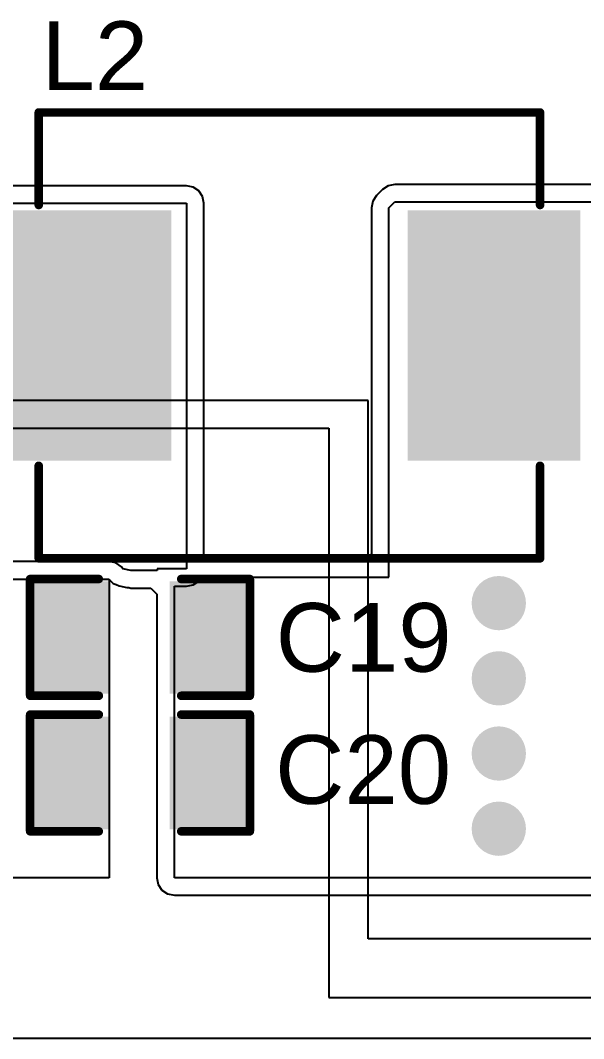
# Model space of a CAD drawing. Header units: millimetres. Extents: x 0 to 5423, y 0 to 5425.
# Drawn here: x 81.62 to 89.95, y 68.43 to 83.51 of the extents above; entities that cross this region are included whole.
import ezdxf

# ---------------------------------------------------------------- set-up
doc = ezdxf.new("R2010")
doc.units = ezdxf.units.MM
for name, color, linetype in [('BottomLayer', 5, 'Continuous'), ('BottomSolder', 6, 'Continuous'), ('TopLayer', 1, 'Continuous'), ('TopOverlay', 2, 'Continuous'), ('TopPaste', 8, 'Continuous'), ('TopSolder', 216, 'Continuous'), ('ViaHoleLayer', 16, 'Continuous')]:
    doc.layers.add(name, color=color, linetype=linetype)
doc.styles.add('Arial', font='', dxfattribs={"height": 0.2})
doc.styles.get('Arial').set_extended_font_data('Arial')

# ---------------------------------------------------------------- blocks, each defined once
blk = doc.blocks.new('0630CDMCCDS_6R8MC_18')
at = {"layer": 'TopLayer'}
for points in [[(-4.2, 1.75), (-1.85, 1.75), (-1.85, -1.75), (-4.2, -1.75)], [(1.85, 1.75), (4.2, 1.75), (4.2, -1.75), (1.85, -1.75)]]:
    blk.add_hatch(color=1, dxfattribs=at).paths.add_polyline_path(points)
at = {"layer": 'TopPaste'}
for points in [[(-4.2, 1.75), (-1.85, 1.75), (-1.85, -1.75), (-4.2, -1.75)], [(1.85, 1.75), (4.2, 1.75), (4.2, -1.75), (1.85, -1.75)]]:
    blk.add_hatch(color=8, dxfattribs=at).paths.add_polyline_path(points)
at = {"layer": 'TopSolder'}
for points in [[(-4.302, 1.852), (-1.748, 1.852), (-1.748, -1.852), (-4.302, -1.852)], [(1.748, 1.852), (4.302, 1.852), (4.302, -1.852), (1.748, -1.852)]]:
    blk.add_hatch(color=216, dxfattribs=at).paths.add_polyline_path(points)
at = {"layer": 'TopOverlay', "const_width": 0.127}
for points in [[(-3.708, 1.93), (-3.708, 3.3)], [(-3.708, 3.3), (3.708, 3.3)], [(3.708, 1.93), (3.708, 3.3)], [(-3.708, -3.3), (-3.708, -1.93)], [(3.708, -3.3), (3.708, -1.93)], [(-3.708, -3.3), (3.708, -3.3)]]:
    blk.add_lwpolyline(points, dxfattribs=at)
at = {"layer": 'TopOverlay', "const_width": 0.0635}
for points in [[(-3.74, 3.3, 1), (-3.677, 3.3, 1)], [(-3.74, 3.3, 1), (-3.677, 3.3, 1)], [(3.677, 3.3, 1), (3.74, 3.3, 1)], [(3.677, 3.3, 1), (3.74, 3.3, 1)], [(-3.74, 1.93, 1), (-3.677, 1.93, 1)], [(3.677, 1.93, 1), (3.74, 1.93, 1)], [(-3.74, -1.93, 1), (-3.677, -1.93, 1)], [(3.677, -1.93, 1), (3.74, -1.93, 1)], [(-3.74, -3.3, 1), (-3.677, -3.3, 1)], [(-3.74, -3.3, 1), (-3.677, -3.3, 1)], [(3.677, -3.3, 1), (3.74, -3.3, 1)], [(3.677, -3.3, 1), (3.74, -3.3, 1)]]:
    blk.add_lwpolyline(points, format="xyb", close=True, dxfattribs=at)
blk = doc.blocks.new('C___0805_22')
at = {"layer": 'TopLayer'}
for points in [[(-1.524, 0.762), (-0.508, 0.762), (-0.508, -0.762), (-1.524, -0.762)], [(0.508, 0.762), (1.524, 0.762), (1.524, -0.762), (0.508, -0.762)]]:
    blk.add_hatch(color=1, dxfattribs=at).paths.add_polyline_path(points)
at = {"layer": 'TopPaste'}
for points in [[(-1.524, 0.762), (-0.508, 0.762), (-0.508, -0.762), (-1.524, -0.762)], [(0.508, 0.762), (1.524, 0.762), (1.524, -0.762), (0.508, -0.762)]]:
    blk.add_hatch(color=8, dxfattribs=at).paths.add_polyline_path(points)
at = {"layer": 'TopSolder'}
for points in [[(-1.594, 0.832), (-0.438, 0.832), (-0.438, -0.832), (-1.594, -0.832)], [(0.438, 0.832), (1.594, 0.832), (1.594, -0.832), (0.438, -0.832)]]:
    blk.add_hatch(color=216, dxfattribs=at).paths.add_polyline_path(points)
at = {"layer": 'TopOverlay', "const_width": 0.127}
for points in [[(-1.626, -0.864), (-1.626, 0.864)], [(-1.626, 0.864), (-0.61, 0.864)], [(0.61, 0.864), (1.626, 0.864)], [(1.626, -0.864), (1.626, 0.864)], [(-1.626, -0.864), (-0.61, -0.864)], [(0.61, -0.864), (1.626, -0.864)]]:
    blk.add_lwpolyline(points, dxfattribs=at)
at = {"layer": 'TopOverlay', "const_width": 0.0635}
for points in [[(-1.657, 0.864, 1), (-1.594, 0.864, 1)], [(-1.657, 0.864, 1), (-1.594, 0.864, 1)], [(-0.641, 0.864, 1), (-0.578, 0.864, 1)], [(0.578, 0.864, 1), (0.641, 0.864, 1)], [(1.594, 0.864, 1), (1.657, 0.864, 1)], [(1.594, 0.864, 1), (1.657, 0.864, 1)], [(-1.657, -0.864, 1), (-1.594, -0.864, 1)], [(-1.657, -0.864, 1), (-1.594, -0.864, 1)], [(-0.641, -0.864, 1), (-0.578, -0.864, 1)], [(0.578, -0.864, 1), (0.641, -0.864, 1)], [(1.594, -0.864, 1), (1.657, -0.864, 1)], [(1.594, -0.864, 1), (1.657, -0.864, 1)]]:
    blk.add_lwpolyline(points, format="xyb", close=True, dxfattribs=at)
blk = doc.blocks.new('C___0805_402')
at = {"layer": 'TopLayer'}
for points in [[(-1.524, 0.762), (-0.508, 0.762), (-0.508, -0.762), (-1.524, -0.762)], [(0.508, 0.762), (1.524, 0.762), (1.524, -0.762), (0.508, -0.762)]]:
    blk.add_hatch(color=1, dxfattribs=at).paths.add_polyline_path(points)
at = {"layer": 'TopPaste'}
for points in [[(-1.524, 0.762), (-0.508, 0.762), (-0.508, -0.762), (-1.524, -0.762)], [(0.508, 0.762), (1.524, 0.762), (1.524, -0.762), (0.508, -0.762)]]:
    blk.add_hatch(color=8, dxfattribs=at).paths.add_polyline_path(points)
at = {"layer": 'TopSolder'}
for points in [[(-1.594, 0.832), (-0.438, 0.832), (-0.438, -0.832), (-1.594, -0.832)], [(0.438, 0.832), (1.594, 0.832), (1.594, -0.832), (0.438, -0.832)]]:
    blk.add_hatch(color=216, dxfattribs=at).paths.add_polyline_path(points)
at = {"layer": 'TopOverlay', "const_width": 0.127}
for points in [[(-1.626, -0.864), (-1.626, 0.864)], [(-1.626, 0.864), (-0.61, 0.864)], [(0.61, 0.864), (1.626, 0.864)], [(1.626, -0.864), (1.626, 0.864)], [(-1.626, -0.864), (-0.61, -0.864)], [(0.61, -0.864), (1.626, -0.864)]]:
    blk.add_lwpolyline(points, dxfattribs=at)
at = {"layer": 'TopOverlay', "const_width": 0.0635}
for points in [[(-1.657, 0.864, 1), (-1.594, 0.864, 1)], [(-1.657, 0.864, 1), (-1.594, 0.864, 1)], [(-0.641, 0.864, 1), (-0.578, 0.864, 1)], [(0.578, 0.864, 1), (0.641, 0.864, 1)], [(1.594, 0.864, 1), (1.657, 0.864, 1)], [(1.594, 0.864, 1), (1.657, 0.864, 1)], [(-1.657, -0.864, 1), (-1.594, -0.864, 1)], [(-1.657, -0.864, 1), (-1.594, -0.864, 1)], [(-0.641, -0.864, 1), (-0.578, -0.864, 1)], [(0.578, -0.864, 1), (0.641, -0.864, 1)], [(1.594, -0.864, 1), (1.657, -0.864, 1)], [(1.594, -0.864, 1), (1.657, -0.864, 1)]]:
    blk.add_lwpolyline(points, format="xyb", close=True, dxfattribs=at)

msp = doc.modelspace()

# ---------------------------------------------------------------- hatches: boundary and pattern name
at = {"layer": 'BottomLayer'}
h = msp.add_hatch(color=5, dxfattribs=at)
edge = h.paths.add_edge_path()
edge.add_arc((88.697, 74.879), 0.3, 0, 360)
h = msp.add_hatch(color=5, dxfattribs=at)
edge = h.paths.add_edge_path()
edge.add_arc((88.697, 73.766), 0.3, 0, 360)
h = msp.add_hatch(color=5, dxfattribs=at)
edge = h.paths.add_edge_path()
edge.add_arc((88.697, 72.653), 0.3, 0, 360)
h = msp.add_hatch(color=5, dxfattribs=at)
edge = h.paths.add_edge_path()
edge.add_arc((88.697, 71.54), 0.3, 0, 360)
at = {"layer": 'BottomSolder'}
h = msp.add_hatch(color=6, dxfattribs=at)
edge = h.paths.add_edge_path()
edge.add_arc((88.697, 74.879), 0.402, 0, 360)
h = msp.add_hatch(color=6, dxfattribs=at)
edge = h.paths.add_edge_path()
edge.add_arc((88.697, 73.766), 0.402, 0, 360)
h = msp.add_hatch(color=6, dxfattribs=at)
edge = h.paths.add_edge_path()
edge.add_arc((88.697, 72.653), 0.402, 0, 360)
h = msp.add_hatch(color=6, dxfattribs=at)
edge = h.paths.add_edge_path()
edge.add_arc((88.697, 71.54), 0.402, 0, 360)
at = {"layer": 'TopLayer'}
h = msp.add_hatch(color=1, dxfattribs=at)
edge = h.paths.add_edge_path()
edge.add_arc((88.697, 74.879), 0.3, 0, 360)
h = msp.add_hatch(color=1, dxfattribs=at)
edge = h.paths.add_edge_path()
edge.add_arc((88.697, 73.766), 0.3, 0, 360)
h = msp.add_hatch(color=1, dxfattribs=at)
edge = h.paths.add_edge_path()
edge.add_arc((88.697, 72.653), 0.3, 0, 360)
h = msp.add_hatch(color=1, dxfattribs=at)
edge = h.paths.add_edge_path()
edge.add_arc((88.697, 71.54), 0.3, 0, 360)
at = {"layer": 'TopSolder'}
h = msp.add_hatch(color=216, dxfattribs=at)
edge = h.paths.add_edge_path()
edge.add_arc((88.697, 74.879), 0.402, 0, 360)
h = msp.add_hatch(color=216, dxfattribs=at)
edge = h.paths.add_edge_path()
edge.add_arc((88.697, 73.766), 0.402, 0, 360)
h = msp.add_hatch(color=216, dxfattribs=at)
edge = h.paths.add_edge_path()
edge.add_arc((88.697, 72.653), 0.402, 0, 360)
h = msp.add_hatch(color=216, dxfattribs=at)
edge = h.paths.add_edge_path()
edge.add_arc((88.697, 71.54), 0.402, 0, 360)
at = {"layer": 'ViaHoleLayer'}
h = msp.add_hatch(color=16, dxfattribs=at)
edge = h.paths.add_edge_path()
edge.add_arc((88.697, 74.879), 0.15, 0, 360)
h = msp.add_hatch(color=16, dxfattribs=at)
edge = h.paths.add_edge_path()
edge.add_arc((88.697, 73.766), 0.15, 0, 360)
h = msp.add_hatch(color=16, dxfattribs=at)
edge = h.paths.add_edge_path()
edge.add_arc((88.697, 72.653), 0.15, 0, 360)
h = msp.add_hatch(color=16, dxfattribs=at)
edge = h.paths.add_edge_path()
edge.add_arc((88.697, 71.54), 0.15, 0, 360)

# ---------------------------------------------------------------- linework, layer by layer
at = {"layer": 'BottomLayer'}
for p, q in [((86.766, 77.877), (79.066, 77.877)), ((86.766, 69.91), (86.766, 77.877)), ((78.945, 77.47), (86.182, 77.47)), ((86.182, 77.47), (86.182, 69.042)), ((106.922, 69.91), (86.766, 69.91)), ((86.182, 69.042), (107.194, 69.042))]:
    msp.add_line(p, q, dxfattribs=at)
at = {"layer": 'TopLayer'}
for p, q in [((84.075, 81.057), (80.673, 81.057)), ((84.174, 81.037), (84.075, 81.057)), ((84.258, 80.981), (84.174, 81.037)), ((84.314, 80.897), (84.258, 80.981)), ((86.977, 81.002), (86.887, 80.912)), ((87.061, 81.058), (86.977, 81.002)), ((87.16, 81.077), (87.061, 81.058)), ((90.984, 81.077), (87.16, 81.077)), ((80.673, 80.798), (84.075, 80.798)), ((84.075, 80.798), (84.075, 75.388)), ((84.334, 80.798), (84.314, 80.897)), ((84.334, 75.521), (84.334, 80.798)), ((86.831, 80.828), (86.812, 80.729)), ((86.887, 80.912), (86.831, 80.828)), ((87.071, 80.729), (87.16, 80.818)), ((87.16, 80.818), (90.984, 80.818)), ((86.812, 80.729), (86.812, 75.61)), ((87.071, 75.262), (87.071, 80.729)), ((86.722, 75.521), (84.334, 75.521)), ((86.812, 75.61), (86.722, 75.521)), ((82.931, 75.494), (81.389, 75.494)), ((83.031, 75.474), (82.931, 75.494)), ((83.115, 75.418), (83.031, 75.474)), ((83.124, 75.404), (83.115, 75.418)), ((83.135, 75.388), (83.124, 75.404)), ((83.251, 75.362), (83.135, 75.388)), ((84.075, 75.388), (83.643, 75.388)), ((83.643, 75.388), (83.643, 75.362)), ((81.13, 75.235), (82.931, 75.235)), ((81.389, 75.235), (82.906, 75.235)), ((82.906, 75.235), (82.929, 75.23)), ((82.929, 75.23), (82.94, 75.223)), ((82.931, 75.235), (82.931, 70.815)), ((82.94, 75.223), (82.954, 75.209)), ((83.643, 75.362), (83.251, 75.362)), ((84.258, 75.204), (84.296, 75.262)), ((84.296, 75.262), (87.071, 75.262)), ((82.954, 75.209), (82.987, 75.175)), ((82.987, 75.175), (82.99, 75.174)), ((82.99, 75.174), (82.992, 75.172)), ((82.992, 75.172), (83.036, 75.154)), ((83.036, 75.154), (83.079, 75.135)), ((83.079, 75.135), (83.196, 75.109)), ((83.196, 75.109), (83.224, 75.108)), ((83.224, 75.108), (83.251, 75.103)), ((83.251, 75.103), (83.548, 75.103)), ((83.548, 75.103), (83.638, 75.013)), ((83.897, 70.815), (83.897, 75.129)), ((83.897, 75.129), (84.075, 75.129)), ((84.075, 75.129), (84.174, 75.148)), ((84.174, 75.148), (84.258, 75.204)), ((83.638, 75.013), (83.638, 70.815)), ((82.931, 70.815), (77.877, 70.815)), ((83.638, 70.815), (83.658, 70.716)), ((83.658, 70.716), (83.714, 70.632)), ((92.614, 70.815), (83.897, 70.815)), ((83.714, 70.632), (83.798, 70.576)), ((83.798, 70.576), (83.897, 70.556)), ((83.897, 70.556), (92.614, 70.556)), ((99.201, 68.433), (79.787, 68.433))]:
    msp.add_line(p, q, dxfattribs=at)

# ---------------------------------------------------------------- block references
for name, p in [('0630CDMCCDS_6R8MC_18', (85.599, 78.842)), ('C___0805_22', (83.389, 74.372)), ('C___0805_402', (83.389, 72.365))]:
    msp.add_blockref(name, p)

# ---------------------------------------------------------------- texts
at = {"layer": 'TopOverlay', "style": 'Arial'}
for s, p in [('L2', (81.933, 82.474)), ('C19', (85.396, 73.864)), ('C20', (85.388, 71.908))]:
    msp.add_text(s, height=1.016, dxfattribs=at).set_placement(p)

doc.saveas('drawing.dxf')
